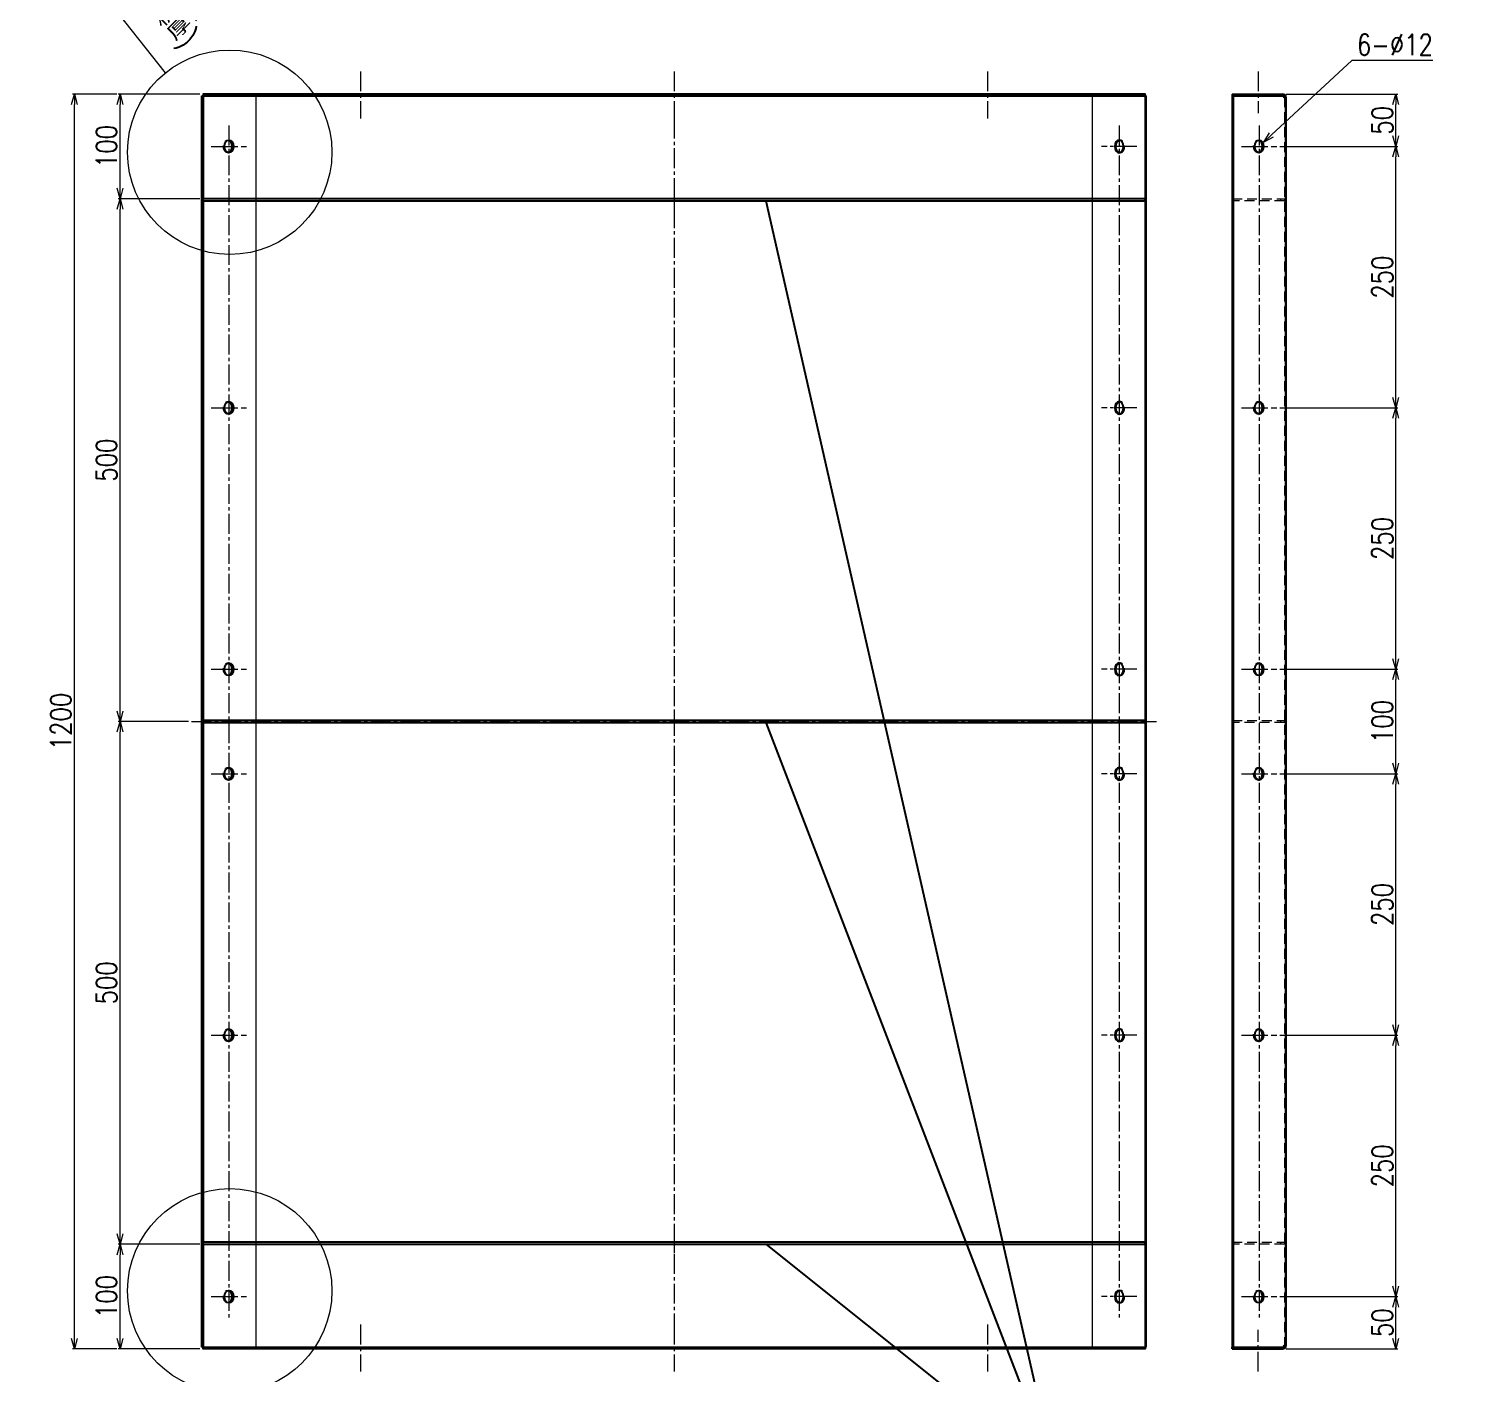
# Model space of a CAD drawing. Header units: millimetres. Extents: x 0 to 51411, y 0 to 16902.
# Drawn here: x 32530 to 33904, y 1367 to 2653 of the extents above; entities that cross this region are included whole.
import ezdxf
from ezdxf import colors
from ezdxf.entities.mleader import LeaderData, LeaderLine
from ezdxf.enums import TextEntityAlignment as Align
from ezdxf.math import Vec2, Vec3

# ---------------------------------------------------------------- set-up
doc = ezdxf.new("R2010")
doc.units = ezdxf.units.MM
doc.linetypes.add('CENTER2', pattern=[28.575, 19.05, -3.175, 3.175, -3.175])
doc.linetypes.add('HIDDEN2', pattern=[4.7625, 3.175, -1.5875])
for name, color, linetype, lineweight in [('01_外形線', 7, 'Continuous', 25), ('02_細線', 5, 'Continuous', 13), ('03_かくれ線', 6, 'HIDDEN2', 13), ('04_中心線', 1, 'CENTER2', 9), ('07_寸法線', 3, 'Continuous', 9)]:
    doc.layers.add(name, color=color, linetype=linetype, lineweight=lineweight)
doc.layers.add('10_補助線', color=8, linetype='Continuous', lineweight=13, plot=False)
doc.styles.get("Standard").update_dxf_attribs({"font": 'arial.ttf'})
doc.styles.add('寸法用', font='simplex.shx', dxfattribs={"width": 0.8, "bigfont": '@extfont2.shx'})
doc.dimstyles.new('機械製図用', dxfattribs={"dimtxt": 3.5, "dimasz": 3.5, "dimexe": 2, "dimexo": 0, "dimgap": 1.2, "dimtad": 1, "dimdsep": 46, "dimtxsty": '寸法用', "dimblk": 'OPEN30', "dimcen": 0, "dimclrd": 256, "dimclre": 256, "dimclrt": 7, "dimazin": 2, "dimtm": 1e-09, "dimtfac": 0.75, "dimtmove": 0, "dimatfit": 3, "dimldrblk": 'OPEN30', "dimfxl": 1, "dimlwd": -1, "dimlwe": -1, "dimarcsym": 0})
doc.dimstyles.new('機械製図用$3', dxfattribs={"dimtxt": 3.5, "dimasz": 3.5, "dimexe": 2, "dimexo": 0, "dimgap": 1.2, "dimtad": 1, "dimtih": 1, "dimtoh": 1, "dimdsep": 46, "dimtxsty": '寸法用', "dimblk": 'OPEN30', "dimcen": 0, "dimsd1": 1, "dimclrd": 256, "dimclre": 256, "dimclrt": 7, "dimazin": 2, "dimtm": 1e-09, "dimtfac": 0.75, "dimtofl": 0, "dimtmove": 0, "dimatfit": 3, "dimldrblk": 'OPEN30', "dimfxl": 1, "dimlwd": -1, "dimlwe": -1, "dimarcsym": 0})

# ---------------------------------------------------------------- blocks, each defined once
blk = doc.blocks.new('_Open30')
at = {"color": 0, "linetype": 'ByBlock', "lineweight": -2}
for p, q in [((-1, 0.27), (0, 0)), ((0, 0), (-1, -0.27)), ((0, 0), (-1, 0))]:
    blk.add_line(p, q, dxfattribs=at)
blk = doc.blocks.new('*D1190')
at = {"layer": '07_寸法線', "transparency": 16777216}
for p, q in [((33726.7, 2540.8), (33839.5, 2540.8)), ((33837.5, 2300.8), (33837.5, 2530.8)), ((33726.7, 2290.8), (33839.5, 2290.8))]:
    blk.add_line(p, q, dxfattribs=at)
at = {"layer": 'Defpoints', "color": 0, "transparency": 16777216}
for p in [(33723.7, 2540.8), (33837.5, 2540.8), (33723.7, 2290.8)]:
    blk.add_point(p, dxfattribs=at)
at = {"layer": '07_寸法線', "transparency": 16777216, "xscale": 10, "yscale": 10, "zscale": 10}
for p, rotation in [((33837.5, 2540.8), 90), ((33837.5, 2290.8), 270)]:
    blk.add_blockref('_Open30', p, dxfattribs=dict(at, rotation=rotation))
at = {"layer": '07_寸法線', "color": 7, "transparency": 16777216, "insert": (33824.5, 2415.8), "char_height": 20, "attachment_point": 5, "rotation": 90, "style": '寸法用'}
blk.add_mtext('250', dxfattribs=at)
blk = doc.blocks.new('*D1191')
at = {"layer": '07_寸法線', "transparency": 16777216}
for p, q in [((33726.7, 2290.8), (33839.5, 2290.8)), ((33837.5, 2050.8), (33837.5, 2280.8)), ((33726.7, 2040.8), (33839.5, 2040.8))]:
    blk.add_line(p, q, dxfattribs=at)
at = {"layer": 'Defpoints', "color": 0, "transparency": 16777216}
for p in [(33723.7, 2290.8), (33837.5, 2290.8), (33723.7, 2040.8)]:
    blk.add_point(p, dxfattribs=at)
at = {"layer": '07_寸法線', "transparency": 16777216, "xscale": 10, "yscale": 10, "zscale": 10}
for p, rotation in [((33837.5, 2290.8), 90), ((33837.5, 2040.8), 270)]:
    blk.add_blockref('_Open30', p, dxfattribs=dict(at, rotation=rotation))
at = {"layer": '07_寸法線', "color": 7, "transparency": 16777216, "insert": (33824.5, 2165.8), "char_height": 20, "attachment_point": 5, "rotation": 90, "style": '寸法用'}
blk.add_mtext('250', dxfattribs=at)
blk = doc.blocks.new('*D1192')
at = {"layer": '07_寸法線', "transparency": 16777216}
for p, q in [((33732.4, 2590.8), (33839.5, 2590.8)), ((33837.5, 2550.8), (33837.5, 2580.8)), ((33726.7, 2540.8), (33839.5, 2540.8))]:
    blk.add_line(p, q, dxfattribs=at)
at = {"layer": 'Defpoints', "color": 0, "transparency": 16777216}
for p in [(33729.4, 2590.8), (33837.5, 2590.8), (33723.7, 2540.8)]:
    blk.add_point(p, dxfattribs=at)
at = {"layer": '07_寸法線', "transparency": 16777216, "xscale": 10, "yscale": 10, "zscale": 10}
for p, rotation in [((33837.5, 2590.8), 90), ((33837.5, 2540.8), 270)]:
    blk.add_blockref('_Open30', p, dxfattribs=dict(at, rotation=rotation))
at = {"layer": '07_寸法線', "color": 7, "transparency": 16777216, "insert": (33824.5, 2565.8), "char_height": 20, "attachment_point": 5, "rotation": 90, "style": '寸法用'}
blk.add_mtext('50', dxfattribs=at)
blk = doc.blocks.new('*D1193')
at = {"layer": '07_寸法線', "transparency": 16777216}
for p, q in [((33726.7, 2040.8), (33839.5, 2040.8)), ((33837.5, 1950.8), (33837.5, 2030.8)), ((33726.7, 1940.8), (33839.5, 1940.8))]:
    blk.add_line(p, q, dxfattribs=at)
at = {"layer": 'Defpoints', "color": 0, "transparency": 16777216}
for p in [(33723.7, 2040.8), (33837.5, 2040.8), (33723.7, 1940.8)]:
    blk.add_point(p, dxfattribs=at)
at = {"layer": '07_寸法線', "transparency": 16777216, "xscale": 10, "yscale": 10, "zscale": 10}
for p, rotation in [((33837.5, 2040.8), 90), ((33837.5, 1940.8), 270)]:
    blk.add_blockref('_Open30', p, dxfattribs=dict(at, rotation=rotation))
at = {"layer": '07_寸法線', "color": 7, "transparency": 16777216, "insert": (33824.5, 1990.8), "char_height": 20, "attachment_point": 5, "rotation": 90, "style": '寸法用'}
blk.add_mtext('100', dxfattribs=at)
blk = doc.blocks.new('*D1194')
at = {"layer": '07_寸法線', "transparency": 16777216}
for p, q in [((33726.7, 1940.8), (33839.5, 1940.8)), ((33837.5, 1700.8), (33837.5, 1930.8)), ((33726.7, 1690.8), (33839.5, 1690.8))]:
    blk.add_line(p, q, dxfattribs=at)
at = {"layer": 'Defpoints', "color": 0, "transparency": 16777216}
for p in [(33723.7, 1940.8), (33837.5, 1940.8), (33723.7, 1690.8)]:
    blk.add_point(p, dxfattribs=at)
at = {"layer": '07_寸法線', "transparency": 16777216, "xscale": 10, "yscale": 10, "zscale": 10}
for p, rotation in [((33837.5, 1940.8), 90), ((33837.5, 1690.8), 270)]:
    blk.add_blockref('_Open30', p, dxfattribs=dict(at, rotation=rotation))
at = {"layer": '07_寸法線', "color": 7, "transparency": 16777216, "insert": (33824.5, 1815.8), "char_height": 20, "attachment_point": 5, "rotation": 90, "style": '寸法用'}
blk.add_mtext('250', dxfattribs=at)
blk = doc.blocks.new('*D1195')
at = {"layer": '07_寸法線', "transparency": 16777216}
for p, q in [((33726.7, 1690.8), (33839.5, 1690.8)), ((33837.5, 1450.8), (33837.5, 1680.8)), ((33726.7, 1440.8), (33839.5, 1440.8))]:
    blk.add_line(p, q, dxfattribs=at)
at = {"layer": 'Defpoints', "color": 0, "transparency": 16777216}
for p in [(33723.7, 1690.8), (33837.5, 1690.8), (33723.7, 1440.8)]:
    blk.add_point(p, dxfattribs=at)
at = {"layer": '07_寸法線', "transparency": 16777216, "xscale": 10, "yscale": 10, "zscale": 10}
for p, rotation in [((33837.5, 1690.8), 90), ((33837.5, 1440.8), 270)]:
    blk.add_blockref('_Open30', p, dxfattribs=dict(at, rotation=rotation))
at = {"layer": '07_寸法線', "color": 7, "transparency": 16777216, "insert": (33824.5, 1565.8), "char_height": 20, "attachment_point": 5, "rotation": 90, "style": '寸法用'}
blk.add_mtext('250', dxfattribs=at)
blk = doc.blocks.new('*D1196')
at = {"layer": '07_寸法線', "transparency": 16777216}
for p, q in [((33726.7, 1440.8), (33839.5, 1440.8)), ((33837.5, 1400.8), (33837.5, 1430.8)), ((33732.4, 1390.8), (33839.5, 1390.8))]:
    blk.add_line(p, q, dxfattribs=at)
at = {"layer": 'Defpoints', "color": 0, "transparency": 16777216}
for p in [(33723.7, 1440.8), (33837.5, 1440.8), (33729.4, 1390.8)]:
    blk.add_point(p, dxfattribs=at)
at = {"layer": '07_寸法線', "transparency": 16777216, "xscale": 10, "yscale": 10, "zscale": 10}
for p, rotation in [((33837.5, 1440.8), 90), ((33837.5, 1390.8), 270)]:
    blk.add_blockref('_Open30', p, dxfattribs=dict(at, rotation=rotation))
at = {"layer": '07_寸法線', "color": 7, "transparency": 16777216, "insert": (33824.5, 1415.8), "char_height": 20, "attachment_point": 5, "rotation": 90, "style": '寸法用'}
blk.add_mtext('50', dxfattribs=at)
blk = doc.blocks.new('*D1197')
at = {"layer": '07_寸法線', "transparency": 16777216}
for p, q in [((33795.4, 2623.1), (33718.5, 2551.7)), ((33872.8, 2623.1), (33795.4, 2623.1))]:
    blk.add_line(p, q, dxfattribs=at)
at = {"layer": 'Defpoints', "color": 0, "transparency": 16777216}
for p in [(33711.1, 2544.9), (33702.4, 2536.7)]:
    blk.add_point(p, dxfattribs=at)
at = {"layer": '07_寸法線', "transparency": 16777216, "xscale": 10, "yscale": 10, "zscale": 10, "rotation": 222.8759572361053}
blk.add_blockref('_Open30', (33711.1, 2544.9), dxfattribs=at)
at = {"layer": '07_寸法線', "color": 7, "transparency": 16777216, "insert": (33836.6, 2638.1), "char_height": 20, "attachment_point": 5, "style": '寸法用'}
blk.add_mtext('6-∅12', dxfattribs=at)
blk = doc.blocks.new('*D1217')
at = {"layer": '07_寸法線', "transparency": 16777216}
for p, q in [((32693.3, 2694.2), (32673.6, 2674.6)), ((32668, 2683.1), (32660.9, 2690.1)), ((32694.3, 2693.2), (32674.7, 2673.5)), ((32676.1, 2674.9), (32675, 2676)), ((32683.2, 2667.9), (32690.2, 2660.8))]:
    blk.add_line(p, q, dxfattribs=at)
at = {"layer": 'Defpoints', "color": 0, "transparency": 16777216}
for p in [(32695.4, 2696.3), (32696.4, 2695.3), (32675, 2676)]:
    blk.add_point(p, dxfattribs=at)
at = {"layer": '07_寸法線', "transparency": 16777216, "xscale": 10, "yscale": 10, "zscale": 10}
for p, rotation in [((32675, 2676), 314.9989465278178), ((32676.1, 2674.9), 134.9989465278178)]:
    blk.add_blockref('_Open30', p, dxfattribs=dict(at, rotation=rotation))
at = {"layer": '07_寸法線', "color": 7, "transparency": 16777216, "insert": (32651.8, 2669.8), "char_height": 20, "attachment_point": 5, "rotation": 314.9989, "style": '寸法用'}
blk.add_mtext('1.5(板厚)', dxfattribs=at)
blk = doc.blocks.new('*D1218')
at = {"layer": '07_寸法線', "transparency": 16777216}
for p, q in [((32614.1, 2590.8), (32571.4, 2590.8)), ((32573.4, 1400.8), (32573.4, 2580.8)), ((32614.1, 1390.8), (32571.4, 1390.8))]:
    blk.add_line(p, q, dxfattribs=at)
at = {"layer": 'Defpoints', "color": 0, "transparency": 16777216}
for p in [(32573.4, 2590.8), (32617.1, 2590.8), (32617.1, 1390.8)]:
    blk.add_point(p, dxfattribs=at)
at = {"layer": '07_寸法線', "transparency": 16777216, "xscale": 10, "yscale": 10, "zscale": 10}
for p, rotation in [((32573.4, 2590.8), 90), ((32573.4, 1390.8), 270)]:
    blk.add_blockref('_Open30', p, dxfattribs=dict(at, rotation=rotation))
at = {"layer": '07_寸法線', "color": 7, "transparency": 16777216, "insert": (32560.4, 1990.8), "char_height": 20, "attachment_point": 5, "rotation": 90, "style": '寸法用'}
blk.add_mtext('1200', dxfattribs=at)
blk = doc.blocks.new('*D1219')
at = {"layer": '07_寸法線', "transparency": 16777216}
for p, q in [((32693.4, 2590.8), (32615.1, 2590.8)), ((32617.1, 2500.8), (32617.1, 2580.8)), ((32693.4, 2490.8), (32615.1, 2490.8))]:
    blk.add_line(p, q, dxfattribs=at)
at = {"layer": 'Defpoints', "color": 0, "transparency": 16777216}
for p in [(32617.1, 2590.8), (32696.4, 2590.8), (32696.4, 2490.8)]:
    blk.add_point(p, dxfattribs=at)
at = {"layer": '07_寸法線', "transparency": 16777216, "xscale": 10, "yscale": 10, "zscale": 10}
for p, rotation in [((32617.1, 2590.8), 90), ((32617.1, 2490.8), 270)]:
    blk.add_blockref('_Open30', p, dxfattribs=dict(at, rotation=rotation))
at = {"layer": '07_寸法線', "color": 7, "transparency": 16777216, "insert": (32604.1, 2540.8), "char_height": 20, "attachment_point": 5, "rotation": 90, "style": '寸法用'}
blk.add_mtext('100', dxfattribs=at)
blk = doc.blocks.new('*D1220')
at = {"layer": '07_寸法線', "transparency": 16777216}
for p, q in [((32693.4, 2490.8), (32615.1, 2490.8)), ((32617.1, 2000.8), (32617.1, 2480.8)), ((32682.4, 1990.8), (32615.1, 1990.8))]:
    blk.add_line(p, q, dxfattribs=at)
at = {"layer": 'Defpoints', "color": 0, "transparency": 16777216}
for p in [(32617.1, 2490.8), (32696.4, 2490.8), (32685.4, 1990.8)]:
    blk.add_point(p, dxfattribs=at)
at = {"layer": '07_寸法線', "transparency": 16777216, "xscale": 10, "yscale": 10, "zscale": 10}
for p, rotation in [((32617.1, 2490.8), 90), ((32617.1, 1990.8), 270)]:
    blk.add_blockref('_Open30', p, dxfattribs=dict(at, rotation=rotation))
at = {"layer": '07_寸法線', "color": 7, "transparency": 16777216, "insert": (32604.1, 2240.8), "char_height": 20, "attachment_point": 5, "rotation": 90, "style": '寸法用'}
blk.add_mtext('500', dxfattribs=at)
blk = doc.blocks.new('*D1221')
at = {"layer": '07_寸法線', "transparency": 16777216}
for p, q in [((32682.4, 1990.8), (32615.1, 1990.8)), ((32617.1, 1500.8), (32617.1, 1980.8)), ((32693.4, 1490.8), (32615.1, 1490.8))]:
    blk.add_line(p, q, dxfattribs=at)
at = {"layer": 'Defpoints', "color": 0, "transparency": 16777216}
for p in [(32617.1, 1990.8), (32685.4, 1990.8), (32696.4, 1490.8)]:
    blk.add_point(p, dxfattribs=at)
at = {"layer": '07_寸法線', "transparency": 16777216, "xscale": 10, "yscale": 10, "zscale": 10}
for p, rotation in [((32617.1, 1990.8), 90), ((32617.1, 1490.8), 270)]:
    blk.add_blockref('_Open30', p, dxfattribs=dict(at, rotation=rotation))
at = {"layer": '07_寸法線', "color": 7, "transparency": 16777216, "insert": (32604.1, 1740.8), "char_height": 20, "attachment_point": 5, "rotation": 90, "style": '寸法用'}
blk.add_mtext('500', dxfattribs=at)
blk = doc.blocks.new('*D1222')
at = {"layer": '07_寸法線', "transparency": 16777216}
for p, q in [((32693.4, 1490.8), (32615.1, 1490.8)), ((32617.1, 1400.8), (32617.1, 1480.8)), ((32693.4, 1390.8), (32615.1, 1390.8))]:
    blk.add_line(p, q, dxfattribs=at)
at = {"layer": 'Defpoints', "color": 0, "transparency": 16777216}
for p in [(32617.1, 1490.8), (32696.4, 1490.8), (32696.4, 1390.8)]:
    blk.add_point(p, dxfattribs=at)
at = {"layer": '07_寸法線', "transparency": 16777216, "xscale": 10, "yscale": 10, "zscale": 10}
for p, rotation in [((32617.1, 1490.8), 90), ((32617.1, 1390.8), 270)]:
    blk.add_blockref('_Open30', p, dxfattribs=dict(at, rotation=rotation))
at = {"layer": '07_寸法線', "color": 7, "transparency": 16777216, "insert": (32604.1, 1440.8), "char_height": 20, "attachment_point": 5, "rotation": 90, "style": '寸法用'}
blk.add_mtext('100', dxfattribs=at)
blk = doc.blocks.new('AM_BALLOON1')
at = {"transparency": 16777216}
blk.add_circle((0, 0), 5, dxfattribs=at)
blk.add_attdef('B_NUMBER', text='', height=3, dxfattribs=at).set_placement((0, 0), align=Align.MIDDLE_CENTER)
blk = doc.blocks.new('_OPEN')
at = {"color": 0, "linetype": 'ByBlock'}
for p, q in [((-1, 0.17), (0, 0)), ((0, 0), (-1, -0.17)), ((0, 0), (-1, 0))]:
    blk.add_line(p, q, dxfattribs=at)
blk = doc.blocks.new('_TagCircle')
at = {"color": 0, "linetype": 'ByBlock', "lineweight": -2, "transparency": 16777216}
blk.add_circle((0, 0), 4, dxfattribs=at)
at = {"color": 0, "transparency": 16777216, "style": '寸法用'}
blk.add_attdef('タグ番号', text='', height=3, dxfattribs=at).set_placement((0, -1.5), align=Align.CENTER)
blk = doc.blocks.new('_None')

msp = doc.modelspace()

# ---------------------------------------------------------------- linework, layer by layer
at = {"layer": '01_外形線'}
for p, q in [((32695.385, 1392.273), (32695.385, 2589.273)), ((32695.385, 2589.273), (32696.446, 2589.273)), ((32696.446, 2589.273), (32696.446, 2490.773)), ((33598.623, 2589.273), (33597.562, 2589.273)), ((33597.562, 2589.273), (33597.562, 2490.773)), ((33598.623, 1392.273), (33598.623, 2589.273)), ((33680.94, 2590.773), (33680.94, 2589.273)), ((33680.94, 2590.773), (33729.377, 2590.773)), ((33680.94, 2589.273), (33729.377, 2589.273)), ((33680.94, 2589.273), (33680.94, 1392.273)), ((33680.94, 2589.273), (33729.377, 2589.273)), ((33682.001, 2589.273), (33682.001, 1392.273)), ((33731.499, 2587.773), (33732.377, 2587.773)), ((33732.377, 2587.773), (33732.377, 1393.773)), ((32696.446, 2488.773), (32696.446, 1991.773)), ((33597.562, 2488.773), (33597.562, 1991.773)), ((32696.446, 1989.773), (32696.446, 1492.773)), ((33597.562, 1989.773), (33597.562, 1492.773)), ((32696.446, 1490.773), (32696.446, 1392.273)), ((33597.562, 1490.773), (33597.562, 1392.273)), ((32696.446, 1392.273), (32695.385, 1392.273)), ((33597.562, 1392.273), (33598.623, 1392.273)), ((33680.94, 1390.773), (33680.94, 1392.273)), ((33680.94, 1392.273), (33729.377, 1392.273)), ((33680.94, 1392.273), (33729.377, 1392.273)), ((33680.94, 1390.773), (33729.377, 1390.773)), ((33731.499, 1393.773), (33732.377, 1393.773))]:
    msp.add_line(p, q, dxfattribs=at)
for points in [[(32696.446, 2589.273), (33597.562, 2589.273), (33597.562, 2590.773), (32696.446, 2590.773)], [(32696.382, 2488.773), (33597.625, 2488.773), (33597.625, 2490.773), (32696.382, 2490.773)], [(32696.382, 1989.773), (33597.625, 1989.773), (33597.625, 1991.773), (32696.382, 1991.773)], [(32696.382, 1490.773), (33597.625, 1490.773), (33597.625, 1492.773), (32696.382, 1492.773)], [(32696.446, 1392.273), (33597.562, 1392.273), (33597.562, 1390.773), (32696.446, 1390.773)]]:
    msp.add_lwpolyline(points, close=True, dxfattribs=at)
for points in [[(33680.94, 2490.773), (33680.877, 2490.773), (33680.877, 2488.773), (33680.94, 2488.773)], [(33680.94, 1991.773), (33680.877, 1991.773), (33680.877, 1989.773), (33680.94, 1989.773)], [(33680.94, 1492.773), (33680.877, 1492.773), (33680.877, 1490.773), (33680.94, 1490.773)]]:
    msp.add_lwpolyline(points, dxfattribs=at)
for centre, radius, start, end in [((33729.377, 2587.773), 3, 0, 90), ((33729.377, 2587.773), 1.5, 0, 90), ((33731.499, 2590.023), 2.25, 199.47917, 269.992051), ((33729.377, 1393.773), 3, 270, 0), ((33729.377, 1393.773), 1.5, 270, 0), ((33731.499, 1391.522), 2.25, 90.007949, 160.52083)]:
    msp.add_arc(centre, radius, start, end, dxfattribs=at)
for centre in [(32721.194, 2540.773), (33706.75, 2540.773), (32721.194, 2290.773), (33706.75, 2290.773), (32721.194, 2040.773), (33706.75, 2040.773), (32721.194, 1940.773), (33706.75, 1940.773), (32721.194, 1690.773), (33706.75, 1690.773), (32721.194, 1440.773), (33706.75, 1440.773)]:
    msp.add_ellipse(centre, major_axis=(0, 6), ratio=0.70696049, dxfattribs=at)
for centre in [(32720.134, 2540.773), (33705.689, 2540.773), (32720.134, 2290.773), (33705.689, 2290.773), (32720.134, 2040.773), (33705.689, 2040.773), (32720.134, 1940.773), (33705.689, 1940.773), (32720.134, 1690.773), (33705.689, 1690.773), (32720.134, 1440.773), (33705.689, 1440.773)]:
    msp.add_ellipse(centre, major_axis=(0, 6), ratio=0.70696049, start_param=3.26694655, end_param=6.15783141, dxfattribs=at)
at = {"layer": '01_外形線', "extrusion": (0, 0, -1)}
for centre in [(33572.813, 2540.773), (33572.813, 2290.773), (33572.813, 2040.773), (33572.813, 1940.773), (33572.813, 1690.773), (33572.813, 1440.773)]:
    msp.add_ellipse(centre, major_axis=(0, 6), ratio=0.70696049, dxfattribs=at)
for centre in [(33573.874, 2540.773), (33573.874, 2290.773), (33573.874, 2040.773), (33573.874, 1940.773), (33573.874, 1690.773), (33573.874, 1440.773)]:
    msp.add_ellipse(centre, major_axis=(0, 6), ratio=0.70696049, start_param=3.26694655, end_param=6.15783141, dxfattribs=at)
at = {"layer": '02_細線'}
for p, q in [((32660.592, 2611.259), (32490.498, 2825.934)), ((32747.004, 2589.273), (32747.004, 1392.273)), ((33547.004, 2589.273), (33547.004, 1392.273))]:
    msp.add_line(p, q, dxfattribs=at)
for centre in [(32721.976, 2535.206), (32721.976, 1446.339)]:
    msp.add_circle(centre, 97.735, dxfattribs=at)
at = {"layer": '03_かくれ線'}
for p, q in [((32841.004, 2590.773), (32841.004, 2589.273)), ((32853.004, 2590.773), (32853.004, 2589.273)), ((33141.004, 2590.773), (33141.004, 2589.273)), ((33153.004, 2590.773), (33153.004, 2589.273)), ((33441.004, 2590.773), (33441.004, 2589.273)), ((33453.004, 2590.773), (33453.004, 2589.273)), ((33699.94, 2590.773), (33699.94, 2589.273)), ((33711.94, 2590.773), (33711.94, 2589.273)), ((33730.438, 2587.773), (33731.499, 2587.773)), ((32840.004, 1392.273), (32840.004, 1390.773)), ((32854.004, 1392.273), (32854.004, 1390.773)), ((33140.004, 1392.273), (33140.004, 1390.773)), ((33154.004, 1392.273), (33154.004, 1390.773)), ((33440.004, 1392.273), (33440.004, 1390.773)), ((33454.004, 1392.273), (33454.004, 1390.773)), ((33698.94, 1390.773), (33698.94, 1392.273)), ((33712.94, 1390.773), (33712.94, 1392.273)), ((33730.438, 1393.773), (33731.499, 1393.773))]:
    msp.add_line(p, q, dxfattribs=at)
at = {"layer": '03_かくれ線', "ltscale": 3}
for p, q in [((33730.877, 2587.773), (33730.877, 1393.773)), ((32696.446, 2490.773), (32696.446, 2488.773)), ((33597.562, 2490.773), (33597.562, 2488.773)), ((33727.342, 2490.773), (33727.342, 2488.773)), ((32696.446, 1991.773), (32696.446, 1989.773)), ((33597.562, 1991.773), (33597.562, 1989.773)), ((33727.342, 1991.773), (33727.342, 1989.773)), ((32696.446, 1492.773), (32696.446, 1490.773)), ((33597.562, 1492.773), (33597.562, 1490.773)), ((33727.342, 1492.773), (33727.342, 1490.773))]:
    msp.add_line(p, q, dxfattribs=at)
for points in [[(33730.877, 2490.773), (33730.877, 2488.773), (33680.877, 2488.773), (33680.877, 2490.773)], [(33730.877, 1991.773), (33730.877, 1989.773), (33680.877, 1989.773), (33680.877, 1991.773)], [(33730.877, 1492.773), (33730.877, 1490.773), (33680.877, 1490.773), (33680.877, 1492.773)]]:
    msp.add_lwpolyline(points, close=True, dxfattribs=at)
at = {"layer": '03_かくれ線'}
for centre, start, end in [((33731.384, 2589.566), 188.331219, 242.19756), ((33731.384, 1391.979), 117.80244, 171.668781)]:
    msp.add_arc(centre, 2.028, start, end, dxfattribs=at)
at = {"layer": '03_かくれ線', "ltscale": 3, "extrusion": (0, 0, -1)}
for centre in [(32720.134, 2540.773), (33705.689, 2540.773), (32720.134, 2290.773), (33705.689, 2290.773), (32720.134, 2040.773), (33705.689, 2040.773), (32720.134, 1940.773), (33705.689, 1940.773), (32720.134, 1690.773), (33705.689, 1690.773), (32720.134, 1440.773), (33705.689, 1440.773)]:
    msp.add_ellipse(centre, major_axis=(0, 6), ratio=0.70696049, start_param=3.01623875, end_param=6.40853921, dxfattribs=at)
at = {"layer": '03_かくれ線', "ltscale": 3}
for centre in [(33573.874, 2540.773), (33573.874, 2290.773), (33573.874, 2040.773), (33573.874, 1940.773), (33573.874, 1690.773), (33573.874, 1440.773)]:
    msp.add_ellipse(centre, major_axis=(0, 6), ratio=0.70696049, start_param=3.01623875, end_param=6.40853921, dxfattribs=at)
at = {"layer": '04_中心線'}
for p, q in [((32847.004, 2612.523), (32847.004, 2567.523)), ((33147.004, 2612.523), (33147.004, 2567.523)), ((33447.004, 2612.523), (33447.004, 2567.523)), ((33705.94, 2612.523), (33705.94, 2572.523)), ((32721.194, 2560.773), (32721.194, 1420.773)), ((33147.004, 2567.523), (33147.004, 1414.023)), ((33572.813, 2560.773), (33572.813, 1420.773)), ((33706.748, 2560.773), (33706.748, 1420.773)), ((32704.224, 2540.773), (32738.161, 2540.773)), ((33589.784, 2540.773), (33555.846, 2540.773)), ((33689.779, 2540.773), (33723.717, 2540.773)), ((33147.004, 2499.773), (33147.004, 2479.773)), ((32704.225, 2290.773), (32738.162, 2290.773)), ((33589.783, 2290.773), (33555.845, 2290.773)), ((33689.779, 2290.773), (33723.717, 2290.773)), ((32704.224, 2040.773), (32738.161, 2040.773)), ((33589.784, 2040.773), (33555.846, 2040.773)), ((33689.78, 2040.773), (33723.718, 2040.773)), ((33147.004, 2000.773), (33147.004, 1980.773)), ((32685.385, 1990.773), (33608.623, 1990.773)), ((32704.224, 1940.773), (32738.161, 1940.773)), ((33589.784, 1940.773), (33555.846, 1940.773)), ((33689.779, 1940.773), (33723.717, 1940.773)), ((32704.224, 1690.773), (32738.161, 1690.773)), ((33589.784, 1690.773), (33555.846, 1690.773)), ((33689.78, 1690.773), (33723.718, 1690.773)), ((33147.004, 1501.773), (33147.004, 1481.773)), ((32704.225, 1440.773), (32738.162, 1440.773)), ((33589.783, 1440.773), (33555.845, 1440.773)), ((33689.779, 1440.773), (33723.717, 1440.773)), ((32847.004, 1414.023), (32847.004, 1369.023)), ((33147.004, 1414.023), (33147.004, 1369.023)), ((33447.004, 1414.023), (33447.004, 1369.023)), ((33705.94, 1369.023), (33705.94, 1409.023))]:
    msp.add_line(p, q, dxfattribs=at)
at = {"layer": '10_補助線'}
for p, q in [((32695.915, 2589.273), (32695.915, 1392.273)), ((32696.446, 2590.023), (33597.562, 2590.023)), ((33598.092, 2589.273), (33598.092, 1392.273)), ((33680.94, 2590.023), (33729.377, 2590.023)), ((33729.377, 2590.773), (33729.377, 2589.273)), ((33731.627, 2587.773), (33731.627, 1393.773)), ((32696.446, 1391.523), (33597.562, 1391.523)), ((33680.94, 1391.523), (33729.377, 1391.523)), ((33729.377, 1390.773), (33729.377, 1392.273)), ((33730.877, 1393.773), (33732.377, 1393.773))]:
    msp.add_line(p, q, dxfattribs=at)
for centre, radius, start, end in [((33729.377, 2587.773), 2.25, 0, 90), ((33731.257, 2589.672), 1.921, 192.001626, 261.37066), ((33729.377, 1393.773), 2.25, 270, 0), ((33731.257, 1391.873), 1.921, 98.62934, 167.998374)]:
    msp.add_arc(centre, radius, start, end, dxfattribs=at)

# ---------------------------------------------------------------- dimensions: what is measured, and where the dimension line sits
at = {"layer": '07_寸法線'}
dim = msp.add_linear_dim(base=(32675.033, 2675.987), p1=(32696.446, 2695.278), p2=(32695.385, 2696.339), angle=134.998947, text='<>(板厚)', dimstyle='機械製図用', override={"dimtxt": 20, "dimasz": 10, "dimexo": 3, "dimgap": 3, "dimtmove": 2}, dxfattribs=at)
dim.commit()
dim.dimension.update_dxf_attribs({"geometry": '*D1217', "text_midpoint": (32651.78, 2669.771), "dimtype": 161})
dim = msp.add_diameter_dim_2p(p1=(33702.351, 2536.69), p2=(33711.145, 2544.855), text='6-<>', dimstyle='機械製図用$3', override={"dimtxt": 20, "dimasz": 10, "dimgap": 5}, dxfattribs=at)
dim.commit()
dim.dimension.update_dxf_attribs({"geometry": '*D1197', "text_midpoint": (33836.607, 2623.099), "dimtype": 163})
for base, p1, p2, picture, middle in [((32573.422, 2590.773), (32617.055, 1390.773), (32617.055, 2590.773), '*D1218', (32560.422, 1990.773)), ((32617.055, 2590.773), (32696.382, 2490.773), (32696.446, 2590.773), '*D1219', (32604.055, 2540.773)), ((33837.548, 2590.773), (33723.717, 2540.773), (33729.377, 2590.773), '*D1192', (33824.548, 2565.773)), ((33837.548, 2540.773), (33723.717, 2290.773), (33723.717, 2540.773), '*D1190', (33824.548, 2415.773)), ((32617.055, 2490.773), (32685.385, 1990.773), (32696.382, 2490.773), '*D1220', (32604.055, 2240.773)), ((33837.548, 2290.773), (33723.718, 2040.773), (33723.717, 2290.773), '*D1191', (33824.548, 2165.773)), ((33837.548, 2040.773), (33723.717, 1940.773), (33723.718, 2040.773), '*D1193', (33824.548, 1990.773)), ((32617.055, 1990.773), (32696.382, 1490.773), (32685.385, 1990.773), '*D1221', (32604.055, 1740.773)), ((33837.548, 1940.773), (33723.718, 1690.773), (33723.717, 1940.773), '*D1194', (33824.548, 1815.773)), ((33837.548, 1690.773), (33723.717, 1440.773), (33723.718, 1690.773), '*D1195', (33824.548, 1565.773)), ((32617.055, 1490.773), (32696.446, 1390.773), (32696.382, 1490.773), '*D1222', (32604.055, 1440.773)), ((33837.548, 1440.773), (33729.377, 1390.773), (33723.717, 1440.773), '*D1196', (33824.548, 1415.773))]:
    dim = msp.add_linear_dim(base=base, p1=p1, p2=p2, angle=90, dimstyle='機械製図用', override={"dimtxt": 20, "dimasz": 10, "dimexo": 3, "dimgap": 3}, dxfattribs=at)
    dim.commit()
    dim.dimension.update_dxf_attribs({"geometry": picture, "text_midpoint": middle})

# ---------------------------------------------------------------- leaders
ml = msp.add_multileader_block('Standard', dxfattribs=at)
ml.set_content('AM_BALLOON1', color=256, scale=7.08707045)
ml.set_attribute('B_NUMBER', '28', width=0)
ml.set_leader_properties(color=256, linetype='ByLayer', lineweight=-1)
ml.set_arrow_properties(name='OPEN')
ml.build(insert=Vec2(0, 0))
ml.multileader.update_dxf_attribs({"leader_type": 0, "has_dogleg": 0, "text_right_attachment_type": 6, "dogleg_length": 0, "arrow_head_size": 3.544, "scale": 2.5, "block_connection_type": 1})
ctx = ml.context
ctx.base_point, ctx.scale, ctx.char_height, ctx.arrow_head_size, ctx.landing_gap_size, ctx.plane_origin = Vec3(32779.868, 3275.518), 2.5, 7.087, 3.544, 3.544, Vec3(32779.868, 3275.518)
ctx.right_attachment, ctx.attachment_type = 6, 1
notes = []
notes.append((ctx, [(0, (0, 0, 0), (0, 0), (1, 0), 1, [])]))
ctx.block.insert = Vec3(32779.868, 3275.518)
ml = msp.add_multileader_block('Standard', dxfattribs=at)
ml.set_content('AM_BALLOON1', color=256, scale=7.08707045)
ml.set_attribute('B_NUMBER', '29', width=0)
ml.set_leader_properties(color=256, linetype='ByLayer', lineweight=-1)
ml.set_arrow_properties(name='OPEN')
ml.build(insert=Vec2(0, 0))
ml.multileader.update_dxf_attribs({"leader_type": 0, "has_dogleg": 0, "text_right_attachment_type": 6, "dogleg_length": 0, "arrow_head_size": 3.544, "scale": 2.5, "block_connection_type": 1})
ctx = ml.context
ctx.base_point, ctx.scale, ctx.char_height, ctx.arrow_head_size, ctx.landing_gap_size, ctx.plane_origin = Vec3(34667.768, 3275.518), 2.5, 7.087, 3.544, 3.544, Vec3(34667.768, 3275.518)
ctx.right_attachment, ctx.attachment_type = 6, 1
notes.append((ctx, [(0, (0, 0, 0), (0, 0), (1, 0), 1, [])]))
ctx.block.insert = Vec3(34667.768, 3275.518)
ml = msp.add_multileader_block('Standard', dxfattribs=at)
ml.set_content('_TagCircle', color=256, scale=-10)
ml.set_attribute('タグ番号', '20', width=0)
ml.set_leader_properties()
ml.set_arrow_properties(name='NONE')
ml.build(insert=Vec2(0, 0))
ml.multileader.update_dxf_attribs({"dogleg_length": 1, "arrow_head_size": 35, "scale": 8})
ctx = ml.context
ctx.base_point, ctx.scale, ctx.char_height, ctx.arrow_head_size, ctx.landing_gap_size, ctx.plane_origin = Vec3(33522.211, 1269.573), 8, 40, 35, 20, Vec3(31460.917, 2257.538)
ctx.text_align_type = 2
notes.append((ctx, [(1, (1, 1, 0), (33512.211, 1269.573), (1, 0), 10, [(0, [(33234.796, 2488.773)], 0, [])])]))
ctx.block.insert, ctx.block.scale = Vec3(33562.211, 1269.573), Vec3(-10, 10, 10)
ml = msp.add_multileader_block('Standard', dxfattribs=at)
ml.set_content('_TagCircle', color=256, scale=-10)
ml.set_attribute('タグ番号', '20', width=0)
ml.set_leader_properties()
ml.set_arrow_properties(name='NONE')
ml.build(insert=Vec2(0, 0))
ml.multileader.update_dxf_attribs({"dogleg_length": 1, "arrow_head_size": 35, "scale": 8})
ctx = ml.context
ctx.base_point, ctx.scale, ctx.char_height, ctx.arrow_head_size, ctx.landing_gap_size, ctx.plane_origin = Vec3(33522.211, 1269.573), 8, 40, 35, 20, Vec3(31460.917, 2064.692)
ctx.text_align_type = 2
notes.append((ctx, [(1, (1, 1, 0), (33512.211, 1269.573), (1, 0), 10, [(0, [(33234.796, 1989.773)], 0, [])])]))
ctx.block.insert, ctx.block.scale = Vec3(33562.211, 1269.573), Vec3(-10, 10, 10)
ml = msp.add_multileader_block('Standard', dxfattribs=at)
ml.set_content('AM_BALLOON1', color=256, scale=4.99969697)
ml.set_attribute('B_NUMBER', '30', width=0)
ml.set_leader_properties(color=256, linetype='ByLayer', lineweight=-1)
ml.set_arrow_properties(name='OPEN')
ml.build(insert=Vec2(0, 0))
ml.multileader.update_dxf_attribs({"leader_type": 0, "has_dogleg": 0, "text_right_attachment_type": 6, "dogleg_length": 0, "arrow_head_size": 2.5, "scale": 2.5, "block_connection_type": 1})
ctx = ml.context
ctx.base_point, ctx.scale, ctx.char_height, ctx.arrow_head_size, ctx.landing_gap_size, ctx.plane_origin = Vec3(36368.352, 1874.031), 2.5, 5, 2.5, 2.5, Vec3(36368.352, 1874.031)
ctx.right_attachment, ctx.attachment_type = 6, 1
notes.append((ctx, [(0, (0, 0, 0), (0, 0), (1, 0), 1, [])]))
ctx.block.insert = Vec3(36368.352, 1874.031)
ml = msp.add_multileader_block('Standard', dxfattribs=at)
ml.set_content('AM_BALLOON1', color=256, scale=4.99969697)
ml.set_attribute('B_NUMBER', '31', width=0)
ml.set_leader_properties(color=256, linetype='ByLayer', lineweight=-1)
ml.set_arrow_properties(name='OPEN')
ml.build(insert=Vec2(0, 0))
ml.multileader.update_dxf_attribs({"leader_type": 0, "has_dogleg": 0, "text_right_attachment_type": 6, "dogleg_length": 0, "arrow_head_size": 2.5, "scale": 2.5, "block_connection_type": 1})
ctx = ml.context
ctx.base_point, ctx.scale, ctx.char_height, ctx.arrow_head_size, ctx.landing_gap_size, ctx.plane_origin = Vec3(37494.708, 1874.031), 2.5, 5, 2.5, 2.5, Vec3(37494.708, 1874.031)
ctx.right_attachment, ctx.attachment_type = 6, 1
notes.append((ctx, [(0, (0, 0, 0), (0, 0), (1, 0), 1, [])]))
ctx.block.insert = Vec3(37494.708, 1874.031)
ml = msp.add_multileader_block('Standard', dxfattribs=at)
ml.set_content('AM_BALLOON1', color=256, scale=3.49978788)
ml.set_attribute('B_NUMBER', '1', width=0)
ml.set_leader_properties(color=256, linetype='ByLayer', lineweight=-1)
ml.set_arrow_properties(name='OPEN')
ml.build(insert=Vec2(0, 0))
ml.multileader.update_dxf_attribs({"leader_type": 0, "has_dogleg": 0, "text_right_attachment_type": 6, "dogleg_length": 0, "arrow_head_size": 1.75, "scale": 2.5, "block_connection_type": 1})
ctx = ml.context
ctx.base_point, ctx.scale, ctx.char_height, ctx.arrow_head_size, ctx.landing_gap_size, ctx.plane_origin = Vec3(43910.767, 1565.525), 2.5, 3.5, 1.75, 1.75, Vec3(43910.767, 1565.525)
ctx.right_attachment, ctx.attachment_type = 6, 1
notes.append((ctx, [(0, (0, 0, 0), (0, 0), (1, 0), 1, [])]))
ctx.block.insert = Vec3(43910.767, 1565.525)
ml = msp.add_multileader_block('Standard', dxfattribs=at)
ml.set_content('_TagCircle', color=256, scale=-10)
ml.set_attribute('タグ番号', '20', width=0)
ml.set_leader_properties()
ml.set_arrow_properties(name='NONE')
ml.build(insert=Vec2(0, 0))
ml.multileader.update_dxf_attribs({"dogleg_length": 1, "arrow_head_size": 35, "scale": 8})
ctx = ml.context
ctx.base_point, ctx.scale, ctx.char_height, ctx.arrow_head_size, ctx.landing_gap_size, ctx.plane_origin = Vec3(33522.211, 1269.573), 8, 40, 35, 20, Vec3(31523.807, 1767.536)
ctx.text_align_type = 2
notes.append((ctx, [(1, (1, 1, 0), (33512.211, 1269.573), (1, 0), 10, [(0, [(33234.796, 1490.773)], 0, [])])]))
ctx.block.insert, ctx.block.scale = Vec3(33562.211, 1269.573), Vec3(-10, 10, 10)
ml = msp.add_multileader_block('Standard', dxfattribs=at)
ml.set_content('AM_BALLOON1', color=256, scale=3.49978788)
ml.set_attribute('B_NUMBER', '2', width=0)
ml.set_leader_properties(color=256, linetype='ByLayer', lineweight=-1)
ml.set_arrow_properties(name='OPEN')
ml.build(insert=Vec2(0, 0))
ml.multileader.update_dxf_attribs({"leader_type": 0, "has_dogleg": 0, "text_right_attachment_type": 6, "dogleg_length": 0, "arrow_head_size": 1.75, "scale": 2.5, "block_connection_type": 1})
ctx = ml.context
ctx.base_point, ctx.scale, ctx.char_height, ctx.arrow_head_size, ctx.landing_gap_size, ctx.plane_origin = Vec3(44674.034, 1385.933), 2.5, 3.5, 1.75, 1.75, Vec3(44674.034, 1385.933)
ctx.right_attachment, ctx.attachment_type = 6, 1
notes.append((ctx, [(0, (0, 0, 0), (0, 0), (1, 0), 1, [])]))
ctx.block.insert = Vec3(44674.034, 1385.933)
for ctx, leaders in notes:
    for number, flags, end, landing, length, lines in leaders:
        leader = LeaderData()
        leader.index, (leader.has_last_leader_line, leader.has_dogleg_vector, leader.attachment_direction) = number, flags
        leader.last_leader_point, leader.dogleg_vector, leader.dogleg_length = Vec3(end), Vec3(landing), length
        for number, points, colour, breaks in lines:
            line = LeaderLine()
            line.index, line.vertices, line.color, line.breaks = number, Vec3.list(points), colors.encode_raw_color(colour), breaks
            leader.lines.append(line)
        ctx.leaders.append(leader)

doc.saveas('drawing.dxf')
